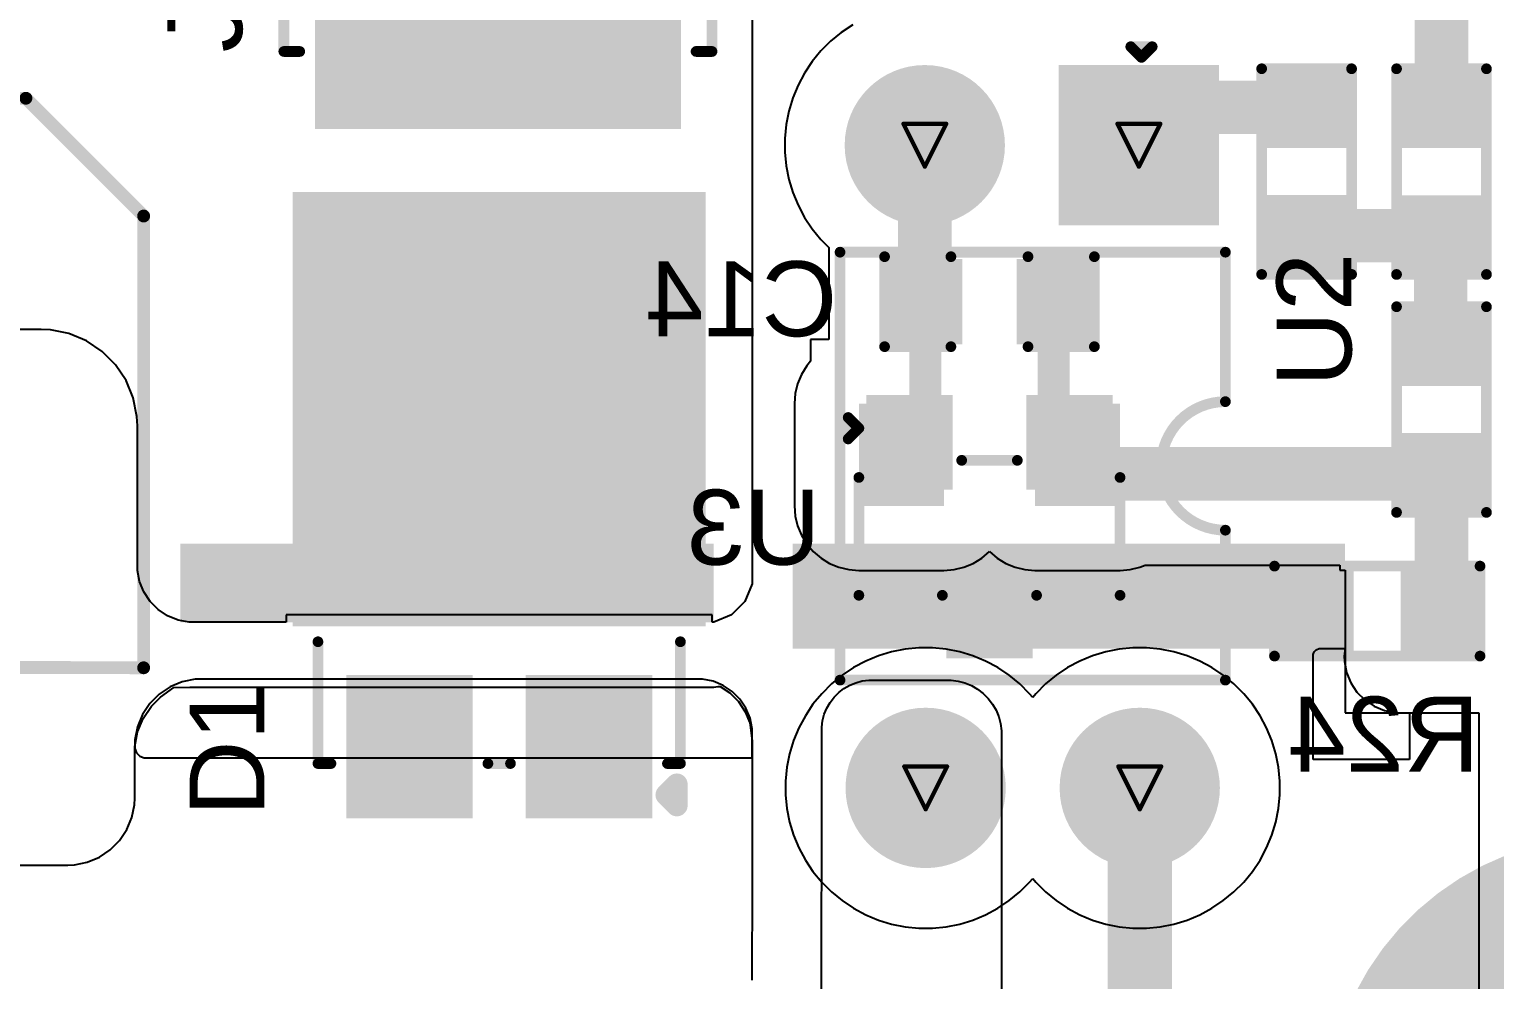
# Model space of a CAD drawing. Header units: inches. Extents: x 0 to 11.3, y 0 to 5.5.
# Drawn here: x 0.71 to 1.394, y 1.586 to 2.03 of the extents above; entities that cross this region are included whole.
import ezdxf

# ---------------------------------------------------------------- set-up
doc = ezdxf.new("R2010")
doc.units = ezdxf.units.IN
doc.header["$MEASUREMENT"] = 0
for name, color, linetype in [('Bottom Layer', 5, 'Continuous'), ('Bottom Overlay', 54, 'Continuous'), ('Bottom Paste', 16, 'Continuous'), ('Bottom Solder', 6, 'Continuous'), ('Drill Drawing', 1, 'Continuous'), ('Multi-Layer', 9, 'Continuous'), ('Pad Holes', 156, 'Continuous'), ('Top Layer', 1, 'Continuous'), ('Top Overlay', 2, 'Continuous'), ('Top Paste', 8, 'Continuous'), ('Top Solder', 216, 'Continuous')]:
    doc.layers.add(name, color=color, linetype=linetype)
doc.styles.add('Arial', font='', dxfattribs={"height": 0.2})
doc.styles.get('Arial').set_extended_font_data('Arial')

# ---------------------------------------------------------------- blocks, each defined once
blk = doc.blocks.new('01550900M_8')
at = {"layer": 'Top Layer'}
for points in [[(-0.23425, 0.08346), (-0.06496, 0.08346), (-0.06496, -0.08346), (-0.23425, -0.08346)], [(0.06496, 0.08346), (0.23425, 0.08346), (0.23425, -0.08346), (0.06496, -0.08346)]]:
    blk.add_hatch(color=1, dxfattribs=at).paths.add_polyline_path(points)
at = {"layer": 'Top Paste'}
for points in [[(-0.23425, 0.08346), (-0.06496, 0.08346), (-0.06496, -0.08346), (-0.23425, -0.08346)], [(0.06496, 0.08346), (0.23425, 0.08346), (0.23425, -0.08346), (0.06496, -0.08346)]]:
    blk.add_hatch(color=8, dxfattribs=at).paths.add_polyline_path(points)
at = {"layer": 'Top Solder'}
for points in [[(-0.23625, 0.08546), (-0.06296, 0.08546), (-0.06296, -0.08546), (-0.23625, -0.08546)], [(0.06296, 0.08546), (0.23625, 0.08546), (0.23625, -0.08546), (0.06296, -0.08546)]]:
    blk.add_hatch(color=216, dxfattribs=at).paths.add_polyline_path(points)
at = {"layer": 'Top Overlay', "const_width": 0.005}
for points in [[(-0.2, 0.1), (-0.2, 0.09256)], [(-0.2, 0.1), (0.2, 0.1)], [(0.2, 0.1), (0.2, 0.09256)], [(-0.05512, 0), (-0.02362, 0)], [(0.02362, 0), (0.05512, 0)], [(-0.2, -0.09256), (-0.2, -0.1)], [(0.2, -0.09256), (0.2, -0.1)], [(-0.2, -0.1), (0.2, -0.1)]]:
    blk.add_lwpolyline(points, dxfattribs=at)
at = {"layer": 'Top Overlay', "const_width": 0.0025}
for points in [[(-0.20125, 0.1, 1), (-0.19875, 0.1, 1)], [(-0.20125, 0.1, 1), (-0.19875, 0.1, 1)], [(0.19875, 0.1, 1), (0.20125, 0.1, 1)], [(0.19875, 0.1, 1), (0.20125, 0.1, 1)], [(-0.20125, 0.09256, 1), (-0.19875, 0.09256, 1)], [(0.19875, 0.09256, 1), (0.20125, 0.09256, 1)], [(-0.05637, 0, 1), (-0.05387, 0, 1)], [(-0.02487, 0, 1), (-0.02237, 0, 1)], [(-0.02487, 0, 1), (-0.02237, 0, 1)], [(-0.00125, 0, 1), (0.00125, 0, 1)], [(-0.00125, -0.00197, 1), (0.00125, -0.00197, 1)], [(0.02237, 0, 1), (0.02487, 0, 1)], [(0.02237, -0.00197, 1), (0.02487, -0.00197, 1)], [(0.05387, 0, 1), (0.05637, 0, 1)], [(-0.20125, -0.09256, 1), (-0.19875, -0.09256, 1)], [(0.19875, -0.09256, 1), (0.20125, -0.09256, 1)], [(-0.20125, -0.1, 1), (-0.19875, -0.1, 1)], [(-0.20125, -0.1, 1), (-0.19875, -0.1, 1)], [(0.19875, -0.1, 1), (0.20125, -0.1, 1)], [(0.19875, -0.1, 1), (0.20125, -0.1, 1)]]:
    blk.add_lwpolyline(points, format="xyb", close=True, dxfattribs=at)
at = {"layer": 'Top Overlay', "const_width": 0.005}
for points in [[(-0.02362, 0, -1), (0, 0)], [(0.02362, -0.00197, -1), (0, -0.00197)]]:
    blk.add_lwpolyline(points, format="xyb", dxfattribs=at)
blk = doc.blocks.new('R___0603_B_30')
at = {"layer": 'Bottom Layer'}
for points in [[(-0.045, -0.0175), (-0.045, 0.0175), (-0.015, 0.0175), (-0.015, -0.0175)], [(0.015, -0.0175), (0.015, 0.0175), (0.045, 0.0175), (0.045, -0.0175)]]:
    blk.add_hatch(color=5, dxfattribs=at).paths.add_polyline_path(points)
at = {"layer": 'Bottom Paste'}
for points in [[(-0.045, -0.0175), (-0.045, 0.0175), (-0.015, 0.0175), (-0.015, -0.0175)], [(0.015, -0.0175), (0.015, 0.0175), (0.045, 0.0175), (0.045, -0.0175)]]:
    blk.add_hatch(color=16, dxfattribs=at).paths.add_polyline_path(points)
at = {"layer": 'Bottom Solder'}
for points in [[(-0.049, -0.0215), (-0.049, 0.0215), (-0.011, 0.0215), (-0.011, -0.0215)], [(0.011, -0.0215), (0.011, 0.0215), (0.049, 0.0215), (0.049, -0.0215)]]:
    blk.add_hatch(color=6, dxfattribs=at).paths.add_polyline_path(points)
at = {"layer": 'Bottom Overlay', "const_width": 0.005}
for points in [[(-0.048, -0.021), (-0.048, 0.021)], [(-0.048, 0.021), (0.048, 0.021)], [(0.048, -0.021), (0.048, 0.021)], [(-0.048, -0.021), (0.048, -0.021)]]:
    blk.add_lwpolyline(points, dxfattribs=at)
at = {"layer": 'Bottom Overlay', "const_width": 0.0025}
for points in [[(-0.04925, 0.021, 1), (-0.04675, 0.021, 1)], [(-0.04925, 0.021, 1), (-0.04675, 0.021, 1)], [(0.04675, 0.021, 1), (0.04925, 0.021, 1)], [(0.04675, 0.021, 1), (0.04925, 0.021, 1)], [(-0.04925, -0.021, 1), (-0.04675, -0.021, 1)], [(-0.04925, -0.021, 1), (-0.04675, -0.021, 1)], [(0.04675, -0.021, 1), (0.04925, -0.021, 1)], [(0.04675, -0.021, 1), (0.04925, -0.021, 1)]]:
    blk.add_lwpolyline(points, format="xyb", close=True, dxfattribs=at)
blk = doc.blocks.new('R___0603_B_33')
at = {"layer": 'Bottom Layer'}
for points in [[(-0.045, -0.0175), (-0.045, 0.0175), (-0.015, 0.0175), (-0.015, -0.0175)], [(0.015, -0.0175), (0.015, 0.0175), (0.045, 0.0175), (0.045, -0.0175)]]:
    blk.add_hatch(color=5, dxfattribs=at).paths.add_polyline_path(points)
at = {"layer": 'Bottom Paste'}
for points in [[(-0.045, -0.0175), (-0.045, 0.0175), (-0.015, 0.0175), (-0.015, -0.0175)], [(0.015, -0.0175), (0.015, 0.0175), (0.045, 0.0175), (0.045, -0.0175)]]:
    blk.add_hatch(color=16, dxfattribs=at).paths.add_polyline_path(points)
at = {"layer": 'Bottom Solder'}
for points in [[(-0.049, -0.0215), (-0.049, 0.0215), (-0.011, 0.0215), (-0.011, -0.0215)], [(0.011, -0.0215), (0.011, 0.0215), (0.049, 0.0215), (0.049, -0.0215)]]:
    blk.add_hatch(color=6, dxfattribs=at).paths.add_polyline_path(points)
at = {"layer": 'Bottom Overlay', "const_width": 0.005}
for points in [[(-0.048, -0.021), (-0.048, 0.021)], [(0.048, 0.021), (-0.048, 0.021)], [(0.048, -0.021), (0.048, 0.021)], [(0.048, -0.021), (-0.048, -0.021)]]:
    blk.add_lwpolyline(points, dxfattribs=at)
at = {"layer": 'Bottom Overlay', "const_width": 0.0025}
for points in [[(-0.04925, 0.021, 1), (-0.04675, 0.021, 1)], [(-0.04925, 0.021, 1), (-0.04675, 0.021, 1)], [(0.04675, 0.021, 1), (0.04925, 0.021, 1)], [(0.04675, 0.021, 1), (0.04925, 0.021, 1)], [(-0.04925, -0.021, 1), (-0.04675, -0.021, 1)], [(-0.04925, -0.021, 1), (-0.04675, -0.021, 1)], [(0.04675, -0.021, 1), (0.04925, -0.021, 1)], [(0.04675, -0.021, 1), (0.04925, -0.021, 1)]]:
    blk.add_lwpolyline(points, format="xyb", close=True, dxfattribs=at)
blk = doc.blocks.new('TO_277A_57')
at = {"layer": 'Top Layer'}
for points in [[(-0.17815, 0.09449), (0.02067, 0.09449), (0.02067, -0.09449), (-0.17815, -0.09449)], [(0.04724, 0.06949), (0.11024, 0.06949), (0.11024, 0.01437), (0.04724, 0.01437)], [(0.04724, -0.01437), (0.11024, -0.01437), (0.11024, -0.06949), (0.04724, -0.06949)]]:
    blk.add_hatch(color=1, dxfattribs=at).paths.add_polyline_path(points)
at = {"layer": 'Top Paste'}
for points in [[(-0.17815, 0.09449), (0.02067, 0.09449), (0.02067, -0.09449), (-0.17815, -0.09449)], [(0.04724, 0.06949), (0.11024, 0.06949), (0.11024, 0.01437), (0.04724, 0.01437)], [(0.04724, -0.01437), (0.11024, -0.01437), (0.11024, -0.06949), (0.04724, -0.06949)]]:
    blk.add_hatch(color=8, dxfattribs=at).paths.add_polyline_path(points)
at = {"layer": 'Top Solder'}
for points in [[(-0.18012, 0.09646), (0.02264, 0.09646), (0.02264, -0.09646), (-0.18012, -0.09646)], [(0.04528, 0.07146), (0.1122, 0.07146), (0.1122, 0.0124), (0.04528, 0.0124)], [(0.04528, -0.0124), (0.1122, -0.0124), (0.1122, -0.07146), (0.04528, -0.07146)]]:
    blk.add_hatch(color=216, dxfattribs=at).paths.add_polyline_path(points)
at = {"layer": 'Top Overlay'}
for points, const_width in [([(0.08662, 0.08464), (0.02977, 0.08464)], 0.005), ([(0.08662, 0.07859), (0.08662, 0.08464)], 0.005), ([(0.10626, 0.083), (0.09626, 0.083)], 0.01), ([(0.10126, 0.078), (0.09626, 0.083)], 0.01), ([(0.10126, 0.078), (0.10626, 0.083)], 0.01), ([(0.08662, -0.00527), (0.08662, 0.00527)], 0.005), ([(0.08662, -0.08465), (0.08662, -0.07859)], 0.005), ([(0.08662, -0.08465), (0.02977, -0.08465)], 0.005)]:
    blk.add_lwpolyline(points, dxfattribs=dict(at, const_width=const_width))
for points, const_width in [([(0.02852, 0.08464, 1), (0.03102, 0.08464, 1)], 0.0025), ([(0.08537, 0.08464, 1), (0.08787, 0.08464, 1)], 0.0025), ([(0.08537, 0.08464, 1), (0.08787, 0.08464, 1)], 0.0025), ([(0.09376, 0.083, 1), (0.09876, 0.083, 1)], 0.005), ([(0.09376, 0.083, 1), (0.09876, 0.083, 1)], 0.005), ([(0.09876, 0.078, 1), (0.10376, 0.078, 1)], 0.005), ([(0.09876, 0.078, 1), (0.10376, 0.078, 1)], 0.005), ([(0.10376, 0.083, 1), (0.10876, 0.083, 1)], 0.005), ([(0.10376, 0.083, 1), (0.10876, 0.083, 1)], 0.005), ([(0.08537, 0.07859, 1), (0.08787, 0.07859, 1)], 0.0025), ([(0.08537, 0.00527, 1), (0.08787, 0.00527, 1)], 0.0025), ([(0.08537, -0.00527, 1), (0.08787, -0.00527, 1)], 0.0025), ([(0.08537, -0.07859, 1), (0.08787, -0.07859, 1)], 0.0025), ([(0.02852, -0.08465, 1), (0.03102, -0.08465, 1)], 0.0025), ([(0.08537, -0.08465, 1), (0.08787, -0.08465, 1)], 0.0025), ([(0.08537, -0.08465, 1), (0.08787, -0.08465, 1)], 0.0025)]:
    blk.add_lwpolyline(points, format="xyb", close=True, dxfattribs=dict(at, const_width=const_width))
blk = doc.blocks.new('EEEFK1E680P_76')
at = {"layer": 'Top Layer'}
for points in [[(-0.17402, 0.02362), (-0.03622, 0.02362), (-0.03622, -0.02362), (-0.17402, -0.02362)], [(0.03622, 0.02362), (0.17402, 0.02362), (0.17402, -0.02362), (0.03622, -0.02362)]]:
    blk.add_hatch(color=1, dxfattribs=at).paths.add_polyline_path(points)
at = {"layer": 'Top Paste'}
for points in [[(-0.17402, 0.02362), (-0.03622, 0.02362), (-0.03622, -0.02362), (-0.17402, -0.02362)], [(0.03622, 0.02362), (0.17402, 0.02362), (0.17402, -0.02362), (0.03622, -0.02362)]]:
    blk.add_hatch(color=8, dxfattribs=at).paths.add_polyline_path(points)
at = {"layer": 'Top Solder'}
for points in [[(-0.17602, 0.02562), (-0.03422, 0.02562), (-0.03422, -0.02562), (-0.17602, -0.02562)], [(0.03422, 0.02562), (0.17602, 0.02562), (0.17602, -0.02562), (0.03422, -0.02562)]]:
    blk.add_hatch(color=216, dxfattribs=at).paths.add_polyline_path(points)
at = {"layer": 'Top Overlay'}
for points, const_width in [([(-0.13292, 0.07795), (-0.07795, 0.13292)], 0.006), ([(0.13292, 0.13292), (-0.07795, 0.13292)], 0.006), ([(0.13266, 0.02786), (0.13292, 0.13292)], 0.006), ([(-0.13292, 0.027), (-0.13292, 0.07795)], 0.006), ([(-0.15812, 0.0315), (-0.15812, 0.0545)], 0.005), ([(-0.14662, 0.043), (-0.16962, 0.043)], 0.005), ([(-0.1329, -0.078), (-0.13237, -0.027)], 0.006), ([(0.1329, -0.1329), (0.13211, -0.0291)], 0.006), ([(-0.078, -0.1329), (-0.1329, -0.078)], 0.006), ([(0.1329, -0.1329), (-0.078, -0.1329)], 0.006)]:
    blk.add_lwpolyline(points, dxfattribs=dict(at, const_width=const_width))
for points, const_width in [([(-0.07945, 0.13292, 1), (-0.07645, 0.13292, 1)], 0.003), ([(-0.07945, 0.13292, 1), (-0.07645, 0.13292, 1)], 0.003), ([(0.13142, 0.13292, 1), (0.13442, 0.13292, 1)], 0.003), ([(0.13142, 0.13292, 1), (0.13442, 0.13292, 1)], 0.003), ([(-0.13442, 0.07795, 1), (-0.13142, 0.07795, 1)], 0.003), ([(-0.13442, 0.07795, 1), (-0.13142, 0.07795, 1)], 0.003), ([(-0.15937, 0.0545, 1), (-0.15687, 0.0545, 1)], 0.0025), ([(-0.17087, 0.043, 1), (-0.16837, 0.043, 1)], 0.0025), ([(-0.14787, 0.043, 1), (-0.14537, 0.043, 1)], 0.0025), ([(-0.15937, 0.0315, 1), (-0.15687, 0.0315, 1)], 0.0025), ([(-0.13442, 0.027, 1), (-0.13142, 0.027, 1)], 0.003), ([(0.13116, 0.02786, 1), (0.13416, 0.02786, 1)], 0.003), ([(-0.13387, -0.027, 1), (-0.13087, -0.027, 1)], 0.003), ([(0.13061, -0.0291, 1), (0.13361, -0.0291, 1)], 0.003), ([(-0.1344, -0.078, 1), (-0.1314, -0.078, 1)], 0.003), ([(-0.1344, -0.078, 1), (-0.1314, -0.078, 1)], 0.003), ([(-0.0795, -0.1329, 1), (-0.0765, -0.1329, 1)], 0.003), ([(-0.0795, -0.1329, 1), (-0.0765, -0.1329, 1)], 0.003), ([(0.1314, -0.1329, 1), (0.1344, -0.1329, 1)], 0.003), ([(0.1314, -0.1329, 1), (0.1344, -0.1329, 1)], 0.003)]:
    blk.add_lwpolyline(points, format="xyb", close=True, dxfattribs=dict(at, const_width=const_width))
blk = doc.blocks.new('SOT_23_B_80')
at = {"layer": 'Bottom Layer'}
for points in [[(-0.05354, 0.05748), (-0.02126, 0.05748), (-0.02126, 0.02126), (-0.05354, 0.02126)], [(0.02126, 0.05748), (0.05354, 0.05748), (0.05354, 0.02126), (0.02126, 0.02126)], [(-0.01614, -0.02126), (0.01614, -0.02126), (0.01614, -0.05748), (-0.01614, -0.05748)]]:
    blk.add_hatch(color=5, dxfattribs=at).paths.add_polyline_path(points)
at = {"layer": 'Bottom Paste'}
for points in [[(-0.05354, 0.05748), (-0.02126, 0.05748), (-0.02126, 0.02126), (-0.05354, 0.02126)], [(0.02126, 0.05748), (0.05354, 0.05748), (0.05354, 0.02126), (0.02126, 0.02126)], [(-0.01614, -0.02126), (0.01614, -0.02126), (0.01614, -0.05748), (-0.01614, -0.05748)]]:
    blk.add_hatch(color=16, dxfattribs=at).paths.add_polyline_path(points)
at = {"layer": 'Bottom Solder'}
for points in [[(-0.05754, 0.06148), (-0.01726, 0.06148), (-0.01726, 0.01726), (-0.05754, 0.01726)], [(0.01726, 0.06148), (0.05754, 0.06148), (0.05754, 0.01726), (0.01726, 0.01726)], [(-0.02014, -0.01726), (0.02014, -0.01726), (0.02014, -0.06148), (-0.02014, -0.06148)]]:
    blk.add_hatch(color=6, dxfattribs=at).paths.add_polyline_path(points)
at = {"layer": 'Bottom Overlay', "const_width": 0.005}
for points in [[(-0.066, 0.051), (-0.061, 0.046)], [(-0.066, 0.041), (-0.066, 0.051)], [(-0.066, 0.041), (-0.061, 0.046)], [(-0.013, 0.031), (0.013, 0.031)], [(-0.061, -0.032), (-0.061, 0.023)], [(0.061, -0.032), (0.061, 0.023)], [(-0.061, -0.032), (-0.022, -0.032)], [(0.022, -0.032), (0.061, -0.032)]]:
    blk.add_lwpolyline(points, dxfattribs=at)
at = {"layer": 'Bottom Overlay', "const_width": 0.0025}
for points in [[(-0.06725, 0.051, 1), (-0.06475, 0.051, 1)], [(-0.06725, 0.051, 1), (-0.06475, 0.051, 1)], [(-0.06225, 0.046, 1), (-0.05975, 0.046, 1)], [(-0.06225, 0.046, 1), (-0.05975, 0.046, 1)], [(-0.06725, 0.041, 1), (-0.06475, 0.041, 1)], [(-0.06725, 0.041, 1), (-0.06475, 0.041, 1)], [(-0.01425, 0.031, 1), (-0.01175, 0.031, 1)], [(0.01175, 0.031, 1), (0.01425, 0.031, 1)], [(-0.06225, 0.023, 1), (-0.05975, 0.023, 1)], [(0.05975, 0.023, 1), (0.06225, 0.023, 1)], [(-0.06225, -0.032, 1), (-0.05975, -0.032, 1)], [(-0.06225, -0.032, 1), (-0.05975, -0.032, 1)], [(-0.02325, -0.032, 1), (-0.02075, -0.032, 1)], [(0.02075, -0.032, 1), (0.02325, -0.032, 1)], [(0.05975, -0.032, 1), (0.06225, -0.032, 1)], [(0.05975, -0.032, 1), (0.06225, -0.032, 1)]]:
    blk.add_lwpolyline(points, format="xyb", close=True, dxfattribs=at)
blk = doc.blocks.new('DIP_4_81')
at = {"layer": 'Bottom Layer'}
blk.add_hatch(color=5, dxfattribs=at).paths.add_polyline_path([(-0.18544, 0.01436), (-0.18544, 0.08522), (-0.11457, 0.08522), (-0.11457, 0.01436)])
h = blk.add_hatch(color=5, dxfattribs=at)
edge = h.paths.add_edge_path()
edge.add_arc((0.15, 0.05019), 0.03543, 0, 360)
h = blk.add_hatch(color=5, dxfattribs=at)
edge = h.paths.add_edge_path()
edge.add_arc((-0.15, -0.05021), 0.03543, 0, 360)
h = blk.add_hatch(color=5, dxfattribs=at)
edge = h.paths.add_edge_path()
edge.add_arc((0.15, -0.04981), 0.03543, 0, 360)
at = {"layer": 'Bottom Solder'}
blk.add_hatch(color=6, dxfattribs=at).paths.add_polyline_path([(-0.18744, 0.01236), (-0.18744, 0.08722), (-0.11257, 0.08722), (-0.11257, 0.01236)])
h = blk.add_hatch(color=6, dxfattribs=at)
edge = h.paths.add_edge_path()
edge.add_arc((0.15, 0.05019), 0.03743, 0, 360)
h = blk.add_hatch(color=6, dxfattribs=at)
edge = h.paths.add_edge_path()
edge.add_arc((-0.15, -0.05021), 0.03743, 0, 360)
h = blk.add_hatch(color=6, dxfattribs=at)
edge = h.paths.add_edge_path()
edge.add_arc((0.15, -0.04981), 0.03743, 0, 360)
at = {"layer": 'Multi-Layer'}
blk.add_hatch(color=9, dxfattribs=at).paths.add_polyline_path([(-0.18544, 0.01436), (-0.18544, 0.08522), (-0.11457, 0.08522), (-0.11457, 0.01436)])
h = blk.add_hatch(color=9, dxfattribs=at)
edge = h.paths.add_edge_path()
edge.add_arc((0.15, 0.05019), 0.03543, 0, 360)
h = blk.add_hatch(color=9, dxfattribs=at)
edge = h.paths.add_edge_path()
edge.add_arc((-0.15, -0.05021), 0.03543, 0, 360)
h = blk.add_hatch(color=9, dxfattribs=at)
edge = h.paths.add_edge_path()
edge.add_arc((0.15, -0.04981), 0.03543, 0, 360)
at = {"layer": 'Pad Holes'}
h = blk.add_hatch(color=7, dxfattribs=at)
edge = h.paths.add_edge_path()
edge.add_arc((-0.15, 0.04979), 0.01969, 0, 360)
h = blk.add_hatch(color=7, dxfattribs=at)
edge = h.paths.add_edge_path()
edge.add_arc((0.15, 0.0502), 0.01969, 0, 360)
h = blk.add_hatch(color=7, dxfattribs=at)
edge = h.paths.add_edge_path()
edge.add_arc((-0.14999, -0.0502), 0.01969, 0, 360)
h = blk.add_hatch(color=7, dxfattribs=at)
edge = h.paths.add_edge_path()
edge.add_arc((0.15, -0.0498), 0.01969, 0, 360)
at = {"layer": 'Top Layer'}
blk.add_hatch(color=1, dxfattribs=at).paths.add_polyline_path([(-0.18544, 0.01436), (-0.18544, 0.08522), (-0.11457, 0.08522), (-0.11457, 0.01436)])
h = blk.add_hatch(color=1, dxfattribs=at)
edge = h.paths.add_edge_path()
edge.add_arc((0.15, 0.05019), 0.03543, 0, 360)
h = blk.add_hatch(color=1, dxfattribs=at)
edge = h.paths.add_edge_path()
edge.add_arc((-0.15, -0.05021), 0.03543, 0, 360)
h = blk.add_hatch(color=1, dxfattribs=at)
edge = h.paths.add_edge_path()
edge.add_arc((0.15, -0.04981), 0.03543, 0, 360)
at = {"layer": 'Top Solder'}
blk.add_hatch(color=216, dxfattribs=at).paths.add_polyline_path([(-0.18744, 0.01236), (-0.18744, 0.08722), (-0.11257, 0.08722), (-0.11257, 0.01236)])
h = blk.add_hatch(color=216, dxfattribs=at)
edge = h.paths.add_edge_path()
edge.add_arc((0.15, 0.05019), 0.03743, 0, 360)
h = blk.add_hatch(color=216, dxfattribs=at)
edge = h.paths.add_edge_path()
edge.add_arc((-0.15, -0.05021), 0.03743, 0, 360)
h = blk.add_hatch(color=216, dxfattribs=at)
edge = h.paths.add_edge_path()
edge.add_arc((0.15, -0.04981), 0.03743, 0, 360)
at = {"layer": 'Top Overlay', "const_width": 0.005}
for points in [[(-0.03031, 0.09019), (-0.10008, 0.09019)], [(-0.10008, -0.08981), (-0.10008, 0.09019)], [(0.02969, 0.09019), (0.09969, 0.09019)], [(0.09969, -0.08981), (0.09969, 0.09019)], [(-0.191, 0.051), (-0.196, 0.056)], [(-0.196, 0.046), (-0.196, 0.056)], [(-0.196, 0.046), (-0.191, 0.051)], [(0.09969, -0.08981), (-0.10008, -0.08981)]]:
    blk.add_lwpolyline(points, dxfattribs=at)
at = {"layer": 'Top Overlay', "const_width": 0.0025}
for points in [[(-0.10133, 0.09019, 1), (-0.09883, 0.09019, 1)], [(-0.10133, 0.09019, 1), (-0.09883, 0.09019, 1)], [(-0.03156, 0.09019, 1), (-0.02906, 0.09019, 1)], [(-0.03156, 0.09019, 1), (-0.02906, 0.09019, 1)], [(0.02844, 0.09019, 1), (0.03094, 0.09019, 1)], [(0.02844, 0.09019, 1), (0.03094, 0.09019, 1)], [(0.09844, 0.09019, 1), (0.10094, 0.09019, 1)], [(0.09844, 0.09019, 1), (0.10094, 0.09019, 1)], [(-0.19725, 0.056, 1), (-0.19475, 0.056, 1)], [(-0.19725, 0.056, 1), (-0.19475, 0.056, 1)], [(-0.19725, 0.046, 1), (-0.19475, 0.046, 1)], [(-0.19725, 0.046, 1), (-0.19475, 0.046, 1)], [(-0.19225, 0.051, 1), (-0.18975, 0.051, 1)], [(-0.19225, 0.051, 1), (-0.18975, 0.051, 1)], [(-0.10133, -0.08981, 1), (-0.09883, -0.08981, 1)], [(-0.10133, -0.08981, 1), (-0.09883, -0.08981, 1)], [(0.09844, -0.08981, 1), (0.10094, -0.08981, 1)], [(0.09844, -0.08981, 1), (0.10094, -0.08981, 1)]]:
    blk.add_lwpolyline(points, format="xyb", close=True, dxfattribs=at)
at = {"layer": 'Top Overlay', "const_width": 0.005}
blk.add_lwpolyline([(0.02969, 0.09019, -1), (-0.03031, 0.09019)], format="xyb", dxfattribs=at)
blk = doc.blocks.new('R___0603_B_84')
at = {"layer": 'Bottom Layer'}
for points in [[(-0.045, -0.0175), (-0.045, 0.0175), (-0.015, 0.0175), (-0.015, -0.0175)], [(0.015, -0.0175), (0.015, 0.0175), (0.045, 0.0175), (0.045, -0.0175)]]:
    blk.add_hatch(color=5, dxfattribs=at).paths.add_polyline_path(points)
at = {"layer": 'Bottom Paste'}
for points in [[(-0.045, -0.0175), (-0.045, 0.0175), (-0.015, 0.0175), (-0.015, -0.0175)], [(0.015, -0.0175), (0.015, 0.0175), (0.045, 0.0175), (0.045, -0.0175)]]:
    blk.add_hatch(color=16, dxfattribs=at).paths.add_polyline_path(points)
at = {"layer": 'Bottom Solder'}
for points in [[(-0.049, -0.0215), (-0.049, 0.0215), (-0.011, 0.0215), (-0.011, -0.0215)], [(0.011, -0.0215), (0.011, 0.0215), (0.049, 0.0215), (0.049, -0.0215)]]:
    blk.add_hatch(color=6, dxfattribs=at).paths.add_polyline_path(points)
at = {"layer": 'Bottom Overlay', "const_width": 0.005}
for points in [[(-0.048, 0.021), (-0.048, -0.021)], [(-0.048, 0.021), (0.048, 0.021)], [(0.048, 0.021), (0.048, -0.021)], [(-0.048, -0.021), (0.048, -0.021)]]:
    blk.add_lwpolyline(points, dxfattribs=at)
at = {"layer": 'Bottom Overlay', "const_width": 0.0025}
for points in [[(-0.04925, 0.021, 1), (-0.04675, 0.021, 1)], [(-0.04925, 0.021, 1), (-0.04675, 0.021, 1)], [(0.04675, 0.021, 1), (0.04925, 0.021, 1)], [(0.04675, 0.021, 1), (0.04925, 0.021, 1)], [(-0.04925, -0.021, 1), (-0.04675, -0.021, 1)], [(-0.04925, -0.021, 1), (-0.04675, -0.021, 1)], [(0.04675, -0.021, 1), (0.04925, -0.021, 1)], [(0.04675, -0.021, 1), (0.04925, -0.021, 1)]]:
    blk.add_lwpolyline(points, format="xyb", close=True, dxfattribs=at)
blk = doc.blocks.new('R___0603_B_86')
at = {"layer": 'Bottom Layer'}
for points in [[(-0.045, -0.0175), (-0.045, 0.0175), (-0.015, 0.0175), (-0.015, -0.0175)], [(0.015, -0.0175), (0.015, 0.0175), (0.045, 0.0175), (0.045, -0.0175)]]:
    blk.add_hatch(color=5, dxfattribs=at).paths.add_polyline_path(points)
at = {"layer": 'Bottom Paste'}
for points in [[(-0.045, -0.0175), (-0.045, 0.0175), (-0.015, 0.0175), (-0.015, -0.0175)], [(0.015, -0.0175), (0.015, 0.0175), (0.045, 0.0175), (0.045, -0.0175)]]:
    blk.add_hatch(color=16, dxfattribs=at).paths.add_polyline_path(points)
at = {"layer": 'Bottom Solder'}
for points in [[(-0.049, -0.0215), (-0.049, 0.0215), (-0.011, 0.0215), (-0.011, -0.0215)], [(0.011, -0.0215), (0.011, 0.0215), (0.049, 0.0215), (0.049, -0.0215)]]:
    blk.add_hatch(color=6, dxfattribs=at).paths.add_polyline_path(points)
at = {"layer": 'Bottom Overlay', "const_width": 0.005}
for points in [[(-0.048, 0.021), (-0.048, -0.021)], [(-0.048, 0.021), (0.048, 0.021)], [(0.048, 0.021), (0.048, -0.021)], [(-0.048, -0.021), (0.048, -0.021)]]:
    blk.add_lwpolyline(points, dxfattribs=at)
at = {"layer": 'Bottom Overlay', "const_width": 0.0025}
for points in [[(-0.04925, 0.021, 1), (-0.04675, 0.021, 1)], [(-0.04925, 0.021, 1), (-0.04675, 0.021, 1)], [(0.04675, 0.021, 1), (0.04925, 0.021, 1)], [(0.04675, 0.021, 1), (0.04925, 0.021, 1)], [(-0.04925, -0.021, 1), (-0.04675, -0.021, 1)], [(-0.04925, -0.021, 1), (-0.04675, -0.021, 1)], [(0.04675, -0.021, 1), (0.04925, -0.021, 1)], [(0.04675, -0.021, 1), (0.04925, -0.021, 1)]]:
    blk.add_lwpolyline(points, format="xyb", close=True, dxfattribs=at)
blk = doc.blocks.new('C___0603_B_92')
at = {"layer": 'Bottom Layer'}
for points in [[(-0.045, -0.0175), (-0.045, 0.0175), (-0.015, 0.0175), (-0.015, -0.0175)], [(0.015, -0.0175), (0.015, 0.0175), (0.045, 0.0175), (0.045, -0.0175)]]:
    blk.add_hatch(color=5, dxfattribs=at).paths.add_polyline_path(points)
at = {"layer": 'Bottom Paste'}
for points in [[(-0.045, -0.0175), (-0.045, 0.0175), (-0.015, 0.0175), (-0.015, -0.0175)], [(0.015, -0.0175), (0.015, 0.0175), (0.045, 0.0175), (0.045, -0.0175)]]:
    blk.add_hatch(color=16, dxfattribs=at).paths.add_polyline_path(points)
at = {"layer": 'Bottom Solder'}
for points in [[(-0.04736, -0.01986), (-0.04736, 0.01986), (-0.01264, 0.01986), (-0.01264, -0.01986)], [(0.01264, -0.01986), (0.01264, 0.01986), (0.04736, 0.01986), (0.04736, -0.01986)]]:
    blk.add_hatch(color=6, dxfattribs=at).paths.add_polyline_path(points)
at = {"layer": 'Bottom Overlay', "const_width": 0.005}
for points in [[(-0.018, 0.021), (-0.049, 0.021)], [(-0.049, 0.021), (-0.049, -0.021)], [(0.049, 0.021), (0.018, 0.021)], [(0.049, 0.021), (0.049, -0.021)], [(-0.018, -0.021), (-0.049, -0.021)], [(0.049, -0.021), (0.018, -0.021)]]:
    blk.add_lwpolyline(points, dxfattribs=at)
at = {"layer": 'Bottom Overlay', "const_width": 0.0025}
for points in [[(-0.05025, 0.021, 1), (-0.04775, 0.021, 1)], [(-0.05025, 0.021, 1), (-0.04775, 0.021, 1)], [(-0.01925, 0.021, 1), (-0.01675, 0.021, 1)], [(0.01675, 0.021, 1), (0.01925, 0.021, 1)], [(0.04775, 0.021, 1), (0.05025, 0.021, 1)], [(0.04775, 0.021, 1), (0.05025, 0.021, 1)], [(-0.05025, -0.021, 1), (-0.04775, -0.021, 1)], [(-0.05025, -0.021, 1), (-0.04775, -0.021, 1)], [(-0.01925, -0.021, 1), (-0.01675, -0.021, 1)], [(0.01675, -0.021, 1), (0.01925, -0.021, 1)], [(0.04775, -0.021, 1), (0.05025, -0.021, 1)], [(0.04775, -0.021, 1), (0.05025, -0.021, 1)]]:
    blk.add_lwpolyline(points, format="xyb", close=True, dxfattribs=at)

msp = doc.modelspace()

# ---------------------------------------------------------------- hatches: boundary and pattern name
at = {"layer": 'Bottom Layer'}
for points in [[(1.13674, 1.85539), (1.097, 1.85539), (1.097, 1.80761), (1.13674, 1.80761)], [(1.17926, 1.80761), (1.219, 1.80761), (1.219, 1.85539), (1.17926, 1.85539)], [(1.06611, 1.74104), (1.32413, 1.74104), (1.32413, 1.79), (1.06611, 1.79)]]:
    msp.add_hatch(color=5, dxfattribs=at).paths.add_polyline_path(points)
at = {"layer": 'Top Layer'}
msp.add_hatch(color=1, dxfattribs=at).paths.add_polyline_path([(0.78, 1.75333), (1.02922, 1.75333), (1.02922, 1.79), (0.78, 1.79)])

# ---------------------------------------------------------------- linework, layer by layer
at = {"layer": 'Bottom Layer'}
for p, q in [((1.08876, 2.02862), (1.08379, 2.02454)), ((1.09411, 2.03219), (1.08876, 2.02862)), ((1.07925, 2.01999), (1.07517, 2.01502)), ((1.08379, 2.02454), (1.07925, 2.01999)), ((1.07517, 2.01502), (1.0716, 2.00968)), ((1.0716, 2.00968), (1.06857, 2.00401)), ((1.06857, 2.00401), (1.06611, 1.99807)), ((1.06424, 1.99191), (1.06299, 1.98561)), ((1.06611, 1.99807), (1.06424, 1.99191)), ((1.06299, 1.98561), (1.06236, 1.97921)), ((1.06236, 1.97921), (1.06236, 1.97278)), ((1.06236, 1.97278), (1.06299, 1.96638)), ((1.06299, 1.96638), (1.06424, 1.96008)), ((1.06424, 1.96008), (1.06611, 1.95393)), ((1.06611, 1.95393), (1.06857, 1.94799)), ((1.06857, 1.94799), (1.0716, 1.94232)), ((1.0716, 1.94232), (1.07517, 1.93697)), ((1.07517, 1.93697), (1.07925, 1.932)), ((1.07925, 1.932), (1.083, 1.92825)), ((1.083, 1.92825), (1.083, 1.88539)), ((1.083, 1.88539), (1.07446, 1.88539)), ((1.07446, 1.88539), (1.07446, 1.87519)), ((1.07019, 1.86905), (1.06838, 1.86469)), ((1.07265, 1.87308), (1.07019, 1.86905)), ((1.07446, 1.87519), (1.07265, 1.87308)), ((1.06838, 1.86469), (1.06728, 1.8601)), ((1.06728, 1.8601), (1.06691, 1.85539)), ((1.06691, 1.85539), (1.06691, 1.80761)), ((1.06691, 1.80761), (1.06728, 1.8029)), ((1.06728, 1.8029), (1.06838, 1.79831)), ((1.06838, 1.79831), (1.07019, 1.79395)), ((1.07019, 1.79395), (1.07265, 1.78992)), ((1.07265, 1.78992), (1.07572, 1.78633)), ((1.07572, 1.78633), (1.07931, 1.78326)), ((1.07931, 1.78326), (1.08334, 1.7808)), ((1.08334, 1.7808), (1.0877, 1.77899)), ((1.14604, 1.77899), (1.1504, 1.7808)), ((1.1504, 1.7808), (1.15443, 1.78326)), ((1.15443, 1.78326), (1.158, 1.78631)), ((1.158, 1.78631), (1.16157, 1.78326)), ((1.16157, 1.78326), (1.1656, 1.7808)), ((1.1656, 1.7808), (1.16996, 1.77899)), ((1.2283, 1.77899), (1.23078, 1.78002)), ((1.23078, 1.78002), (1.32163, 1.78002)), ((1.32163, 1.78002), (1.32163, 1.77761)), ((1.0877, 1.77899), (1.09229, 1.77789)), ((1.09229, 1.77789), (1.097, 1.77752)), ((1.097, 1.77752), (1.13674, 1.77752)), ((1.13674, 1.77752), (1.14145, 1.77789)), ((1.14145, 1.77789), (1.14604, 1.77899)), ((1.16996, 1.77899), (1.17455, 1.77789)), ((1.17455, 1.77789), (1.17926, 1.77752)), ((1.17926, 1.77752), (1.219, 1.77752)), ((1.219, 1.77752), (1.22371, 1.77789)), ((1.22371, 1.77789), (1.2283, 1.77899)), ((1.32163, 1.77761), (1.32413, 1.77761)), ((1.32413, 1.77761), (1.32413, 1.71104)), ((1.11227, 1.73954), (1.10612, 1.73768)), ((1.11858, 1.7408), (1.11227, 1.73954)), ((1.12498, 1.74143), (1.11858, 1.7408)), ((1.1314, 1.74143), (1.12498, 1.74143)), ((1.1378, 1.7408), (1.1314, 1.74143)), ((1.14411, 1.73954), (1.1378, 1.7408)), ((1.15026, 1.73768), (1.14411, 1.73954)), ((1.21227, 1.73954), (1.20612, 1.73768)), ((1.21858, 1.7408), (1.21227, 1.73954)), ((1.22498, 1.74143), (1.21858, 1.7408)), ((1.2314, 1.74143), (1.22498, 1.74143)), ((1.2378, 1.7408), (1.2314, 1.74143)), ((1.24411, 1.73954), (1.2378, 1.7408)), ((1.25026, 1.73768), (1.24411, 1.73954)), ((1.30913, 1.73824), (1.30966, 1.73952)), ((1.30966, 1.73952), (1.31065, 1.74051)), ((1.31065, 1.74051), (1.31193, 1.74104)), ((1.31193, 1.74104), (1.31263, 1.74104)), ((1.31263, 1.74104), (1.31263, 1.74104)), ((1.31263, 1.74104), (1.32413, 1.74104)), ((1.32413, 1.74104), (1.32363, 1.73754)), ((1.09451, 1.73219), (1.08916, 1.72862)), ((1.10018, 1.73522), (1.09451, 1.73219)), ((1.10612, 1.73768), (1.10018, 1.73522)), ((1.1562, 1.73522), (1.15026, 1.73768)), ((1.16187, 1.73219), (1.1562, 1.73522)), ((1.16722, 1.72862), (1.16187, 1.73219)), ((1.19451, 1.73219), (1.18916, 1.72862)), ((1.20018, 1.73522), (1.19451, 1.73219)), ((1.20612, 1.73768), (1.20018, 1.73522)), ((1.2562, 1.73522), (1.25026, 1.73768)), ((1.26187, 1.73219), (1.2562, 1.73522)), ((1.26722, 1.72862), (1.26187, 1.73219)), ((1.30913, 1.73754), (1.30913, 1.73824)), ((1.30913, 1.68921), (1.30913, 1.73754)), ((1.32363, 1.73754), (1.32376, 1.73494)), ((1.32376, 1.73494), (1.32477, 1.72985)), ((1.08916, 1.72862), (1.08419, 1.72454)), ((1.17219, 1.72454), (1.16722, 1.72862)), ((1.18916, 1.72862), (1.18419, 1.72454)), ((1.27219, 1.72454), (1.26722, 1.72862)), ((1.32477, 1.72985), (1.32676, 1.72505)), ((1.32676, 1.72505), (1.32965, 1.72073)), ((1.07965, 1.71999), (1.07557, 1.71502)), ((1.08419, 1.72454), (1.07965, 1.71999)), ((1.17673, 1.71999), (1.17219, 1.72454)), ((1.17819, 1.71821), (1.17673, 1.71999)), ((1.17965, 1.71999), (1.17819, 1.71821)), ((1.18419, 1.72454), (1.17965, 1.71999)), ((1.27673, 1.71999), (1.27219, 1.72454)), ((1.28081, 1.71502), (1.27673, 1.71999)), ((1.32965, 1.72073), (1.33332, 1.71706)), ((1.07557, 1.71502), (1.072, 1.70968)), ((1.28438, 1.70968), (1.28081, 1.71502)), ((1.33332, 1.71706), (1.33764, 1.71417)), ((1.33764, 1.71417), (1.34244, 1.71218)), ((1.34244, 1.71218), (1.34753, 1.71117)), ((1.34753, 1.71117), (1.35013, 1.71104)), ((1.072, 1.70968), (1.06897, 1.70401)), ((1.28741, 1.70401), (1.28438, 1.70968)), ((1.32413, 1.71104), (1.38663, 1.71104)), ((1.35013, 1.71104), (1.35013, 1.71104)), ((1.35013, 1.71104), (1.35413, 1.71104)), ((1.35413, 1.71104), (1.35413, 1.68921)), ((1.38663, 1.71104), (1.38663, 1.49536)), ((1.06651, 1.69807), (1.06464, 1.69191)), ((1.06897, 1.70401), (1.06651, 1.69807)), ((1.28987, 1.69807), (1.28741, 1.70401)), ((1.29174, 1.69191), (1.28987, 1.69807)), ((1.06464, 1.69191), (1.06339, 1.68561)), ((1.29299, 1.68561), (1.29174, 1.69191)), ((1.06339, 1.68561), (1.06276, 1.67921)), ((1.29362, 1.67921), (1.29299, 1.68561)), ((1.35413, 1.68921), (1.30913, 1.68921)), ((1.06276, 1.67921), (1.06276, 1.67278)), ((1.29362, 1.67278), (1.29362, 1.67921)), ((1.06276, 1.67278), (1.06339, 1.66638)), ((1.29299, 1.66638), (1.29362, 1.67278)), ((1.06339, 1.66638), (1.06464, 1.66008)), ((1.29174, 1.66008), (1.29299, 1.66638)), ((1.06464, 1.66008), (1.06651, 1.65393)), ((1.28987, 1.65393), (1.29174, 1.66008)), ((1.06651, 1.65393), (1.06897, 1.64799)), ((1.28741, 1.64799), (1.28987, 1.65393)), ((1.06897, 1.64799), (1.072, 1.64232)), ((1.28438, 1.64232), (1.28741, 1.64799)), ((1.072, 1.64232), (1.07557, 1.63697)), ((1.07557, 1.63697), (1.07965, 1.632)), ((1.27673, 1.632), (1.28081, 1.63697)), ((1.28081, 1.63697), (1.28438, 1.64232)), ((1.07965, 1.632), (1.08419, 1.62745)), ((1.17219, 1.62745), (1.17673, 1.632)), ((1.17673, 1.632), (1.17819, 1.63378)), ((1.17819, 1.63378), (1.17965, 1.632)), ((1.17965, 1.632), (1.18419, 1.62745)), ((1.27219, 1.62745), (1.27673, 1.632)), ((1.08419, 1.62745), (1.08916, 1.62338)), ((1.08916, 1.62338), (1.09451, 1.6198)), ((1.16187, 1.6198), (1.16722, 1.62338)), ((1.16722, 1.62338), (1.17219, 1.62745)), ((1.18419, 1.62745), (1.18916, 1.62338)), ((1.18916, 1.62338), (1.19451, 1.6198)), ((1.26187, 1.6198), (1.26722, 1.62338)), ((1.26722, 1.62338), (1.27219, 1.62745)), ((1.09451, 1.6198), (1.10018, 1.61677)), ((1.10018, 1.61677), (1.10612, 1.61431)), ((1.15026, 1.61431), (1.1562, 1.61677)), ((1.1562, 1.61677), (1.16187, 1.6198)), ((1.19451, 1.6198), (1.20018, 1.61677)), ((1.20018, 1.61677), (1.20612, 1.61431)), ((1.25026, 1.61431), (1.2562, 1.61677)), ((1.2562, 1.61677), (1.26187, 1.6198)), ((1.10612, 1.61431), (1.11227, 1.61245)), ((1.11227, 1.61245), (1.11858, 1.61119)), ((1.11858, 1.61119), (1.12498, 1.61056)), ((1.12498, 1.61056), (1.1314, 1.61056)), ((1.1314, 1.61056), (1.1378, 1.61119)), ((1.1378, 1.61119), (1.14411, 1.61245)), ((1.14411, 1.61245), (1.15026, 1.61431)), ((1.20612, 1.61431), (1.21227, 1.61245)), ((1.21227, 1.61245), (1.21858, 1.61119)), ((1.21858, 1.61119), (1.22498, 1.61056)), ((1.22498, 1.61056), (1.2314, 1.61056)), ((1.2314, 1.61056), (1.2378, 1.61119)), ((1.2378, 1.61119), (1.24411, 1.61245)), ((1.24411, 1.61245), (1.25026, 1.61431))]:
    msp.add_line(p, q, dxfattribs=at)
for points, const_width in [([(1.36913, 2.00369), (1.36913, 2.17611)], 0.025), ([(1.24548, 1.9937), (1.30613, 1.9937)], 0.025), ([(1.1278, 1.90297), (1.1278, 1.98599)], 0.025), ([(1.30622, 1.93379), (1.36903, 1.93379)], 0.025), ([(1.36877, 1.93332), (1.36913, 1.93369)], 0.025), ([(1.36877, 1.88297), (1.36877, 1.93332)], 0.025), ([(1.1278, 1.90297), (1.128, 1.90297)], 0.015), ([(1.128, 1.84468), (1.128, 1.90297)], 0.015), ([(1.188, 1.84468), (1.188, 1.90297)], 0.015), ([(1.36877, 1.88297), (1.36913, 1.88261)], 0.025), ([(1.188, 1.84468), (1.1954, 1.83728)], 0.015), ([(1.1954, 1.83531), (1.1954, 1.83728)], 0.025), ([(1.1954, 1.83531), (1.19904, 1.83167)], 0.025), ([(1.19904, 1.83167), (1.20463, 1.83167)], 0.025), ([(1.20463, 1.83167), (1.21369, 1.82261)], 0.025), ([(1.21369, 1.82261), (1.36913, 1.82261)], 0.025), ([(1.36913, 1.75854), (1.36913, 1.82261)], 0.025)]:
    msp.add_lwpolyline(points, dxfattribs=dict(at, const_width=const_width))
for points, const_width in [([(1.36288, 2.00369, 1), (1.37538, 2.00369, 1)], 0.0125), ([(1.23923, 1.9937, 1), (1.25173, 1.9937, 1)], 0.0125), ([(1.29988, 1.9937, 1), (1.31238, 1.9937, 1)], 0.0125), ([(1.24173, 1.9937, 1), (1.24923, 1.9937, 1)], 0.0075), ([(1.12155, 1.98599, 1), (1.13405, 1.98599, 1)], 0.0125), ([(1.22404, 1.976, 1), (1.23154, 1.976, 1)], 0.0075), ([(1.29997, 1.93379, 1), (1.31247, 1.93379, 1)], 0.0125), ([(1.36252, 1.93332, 1), (1.37502, 1.93332, 1)], 0.0125), ([(1.36252, 1.93332, 1), (1.37502, 1.93332, 1)], 0.0125), ([(1.36278, 1.93379, 1), (1.37528, 1.93379, 1)], 0.0125), ([(1.36288, 1.93369, 1), (1.37538, 1.93369, 1)], 0.0125), ([(1.12155, 1.90297, 1), (1.13405, 1.90297, 1)], 0.0125), ([(1.12405, 1.90297, 1), (1.13155, 1.90297, 1)], 0.0075), ([(1.12425, 1.90297, 1), (1.13175, 1.90297, 1)], 0.0075), ([(1.12425, 1.90297, 1), (1.13175, 1.90297, 1)], 0.0075), ([(1.18425, 1.90297, 1), (1.19175, 1.90297, 1)], 0.0075), ([(1.36252, 1.88297, 1), (1.37502, 1.88297, 1)], 0.0125), ([(1.36252, 1.88297, 1), (1.37502, 1.88297, 1)], 0.0125), ([(1.36288, 1.88261, 1), (1.37538, 1.88261, 1)], 0.0125), ([(1.12425, 1.84468, 1), (1.13175, 1.84468, 1)], 0.0075), ([(1.12425, 1.84468, 1), (1.13175, 1.84468, 1)], 0.0075), ([(1.18425, 1.84468, 1), (1.19175, 1.84468, 1)], 0.0075), ([(1.18425, 1.84468, 1), (1.19175, 1.84468, 1)], 0.0075), ([(1.18915, 1.83728, 1), (1.20165, 1.83728, 1)], 0.0125), ([(1.11685, 1.83728, 1), (1.12435, 1.83728, 1)], 0.0075), ([(1.18915, 1.83531, 1), (1.20165, 1.83531, 1)], 0.0125), ([(1.18915, 1.83531, 1), (1.20165, 1.83531, 1)], 0.0125), ([(1.19279, 1.83167, 1), (1.20529, 1.83167, 1)], 0.0125), ([(1.19279, 1.83167, 1), (1.20529, 1.83167, 1)], 0.0125), ([(1.19165, 1.83728, 1), (1.19915, 1.83728, 1)], 0.0075), ([(1.19838, 1.83167, 1), (1.21088, 1.83167, 1)], 0.0125), ([(1.19838, 1.83167, 1), (1.21088, 1.83167, 1)], 0.0125), ([(1.20744, 1.82261, 1), (1.21994, 1.82261, 1)], 0.0125), ([(1.20744, 1.82261, 1), (1.21994, 1.82261, 1)], 0.0125), ([(1.36288, 1.82261, 1), (1.37538, 1.82261, 1)], 0.0125), ([(1.36288, 1.82261, 1), (1.37538, 1.82261, 1)], 0.0125), ([(1.36288, 1.75854, 1), (1.37538, 1.75854, 1)], 0.0125)]:
    msp.add_lwpolyline(points, format="xyb", close=True, dxfattribs=dict(at, const_width=const_width))
at = {"layer": 'Bottom Layer', "const_width": 0.015}
for points in [[(1.22779, 1.976, -0.414214), (1.24548, 1.9937)], [(1.128, 1.84468, -0.414214), (1.1206, 1.83728)]]:
    msp.add_lwpolyline(points, format="xyb", dxfattribs=at)
at = {"layer": 'Drill Drawing', "const_width": 0.002}
for points in [[(1.1178, 1.98599), (1.1378, 1.98599)], [(1.1178, 1.98599), (1.1278, 1.96599)], [(1.1278, 1.96599), (1.1378, 1.98599)], [(1.21779, 1.986), (1.23779, 1.986)], [(1.21779, 1.986), (1.22779, 1.966)], [(1.22779, 1.966), (1.23779, 1.986)], [(1.1182, 1.686), (1.1382, 1.686)], [(1.1182, 1.686), (1.1282, 1.666)], [(1.1282, 1.666), (1.1382, 1.686)], [(1.2182, 1.686), (1.2382, 1.686)], [(1.2182, 1.686), (1.2282, 1.666)], [(1.2282, 1.666), (1.2382, 1.686)]]:
    msp.add_lwpolyline(points, dxfattribs=at)
at = {"layer": 'Drill Drawing', "const_width": 0.001}
for points in [[(1.1173, 1.98599, 1), (1.1183, 1.98599, 1)], [(1.1173, 1.98599, 1), (1.1183, 1.98599, 1)], [(1.1373, 1.98599, 1), (1.1383, 1.98599, 1)], [(1.1373, 1.98599, 1), (1.1383, 1.98599, 1)], [(1.21729, 1.986, 1), (1.21829, 1.986, 1)], [(1.21729, 1.986, 1), (1.21829, 1.986, 1)], [(1.23729, 1.986, 1), (1.23829, 1.986, 1)], [(1.23729, 1.986, 1), (1.23829, 1.986, 1)], [(1.1273, 1.96599, 1), (1.1283, 1.96599, 1)], [(1.1273, 1.96599, 1), (1.1283, 1.96599, 1)], [(1.22729, 1.966, 1), (1.22829, 1.966, 1)], [(1.22729, 1.966, 1), (1.22829, 1.966, 1)], [(1.1177, 1.686, 1), (1.1187, 1.686, 1)], [(1.1177, 1.686, 1), (1.1187, 1.686, 1)], [(1.1377, 1.686, 1), (1.1387, 1.686, 1)], [(1.1377, 1.686, 1), (1.1387, 1.686, 1)], [(1.2177, 1.686, 1), (1.2187, 1.686, 1)], [(1.2177, 1.686, 1), (1.2187, 1.686, 1)], [(1.2377, 1.686, 1), (1.2387, 1.686, 1)], [(1.2377, 1.686, 1), (1.2387, 1.686, 1)], [(1.1277, 1.666, 1), (1.1287, 1.666, 1)], [(1.1277, 1.666, 1), (1.1287, 1.666, 1)], [(1.2277, 1.666, 1), (1.2287, 1.666, 1)], [(1.2277, 1.666, 1), (1.2287, 1.666, 1)]]:
    msp.add_lwpolyline(points, format="xyb", close=True, dxfattribs=at)
at = {"layer": 'Top Layer'}
for p, q in [((1.04716, 2.21594), (1.04716, 1.77573)), ((0.715, 1.89), (0.30669, 1.89)), ((0.71941, 1.88978), (0.715, 1.89)), ((0.72806, 1.88806), (0.71941, 1.88978)), ((0.73621, 1.88469), (0.72806, 1.88806)), ((0.74355, 1.87979), (0.73621, 1.88469)), ((0.74979, 1.87355), (0.74355, 1.87979)), ((0.75469, 1.86621), (0.74979, 1.87355)), ((0.75806, 1.85806), (0.75469, 1.86621)), ((0.75978, 1.84941), (0.75806, 1.85806)), ((0.76, 1.845), (0.75978, 1.84941)), ((0.76, 1.78017), (0.76, 1.845)), ((0.76, 1.845), (0.76, 1.845)), ((0.76, 1.77753), (0.76, 1.78017)), ((0.76103, 1.77234), (0.76, 1.77753)), ((1.04716, 1.77573), (1.04716, 1.77127)), ((0.76305, 1.76746), (0.76103, 1.77234)), ((0.76599, 1.76306), (0.76305, 1.76746)), ((1.04716, 1.77127), (1.04375, 1.76304)), ((0.76973, 1.75932), (0.76599, 1.76306)), ((0.77413, 1.75638), (0.76973, 1.75932)), ((1.04375, 1.76304), (1.03745, 1.75674)), ((0.77901, 1.75436), (0.77413, 1.75638)), ((0.7842, 1.75333), (0.77901, 1.75436)), ((0.78552, 1.75333), (0.7842, 1.75333)), ((0.7842, 1.75333), (0.7842, 1.75333)), ((0.7842, 1.75333), (0.7842, 1.75333)), ((0.78596, 1.75333), (0.78552, 1.75333)), ((0.78552, 1.75333), (0.78552, 1.75333)), ((0.78552, 1.75333), (0.78552, 1.75333)), ((0.78552, 1.75333), (0.78552, 1.75333)), ((0.78684, 1.75333), (0.78596, 1.75333)), ((0.82951, 1.75333), (0.78684, 1.75333)), ((0.78684, 1.75333), (0.78684, 1.75333)), ((1.02849, 1.75676), (0.82951, 1.75676)), ((0.82951, 1.75676), (0.82951, 1.75333)), ((1.02849, 1.75333), (1.02849, 1.75676)), ((1.02922, 1.75333), (1.02849, 1.75333)), ((1.03745, 1.75674), (1.02922, 1.75333)), ((0.781, 1.72555), (0.77529, 1.72319)), ((0.78705, 1.72676), (0.781, 1.72555)), ((0.79014, 1.72676), (0.78705, 1.72676)), ((1.02146, 1.72676), (0.79014, 1.72676)), ((1.02399, 1.72676), (1.02146, 1.72676)), ((1.02146, 1.72676), (1.02146, 1.72676)), ((1.02146, 1.72676), (1.02146, 1.72676)), ((1.02896, 1.72577), (1.02399, 1.72676)), ((1.03364, 1.72383), (1.02896, 1.72577)), ((1.09272, 1.72393), (1.09557, 1.72511)), ((1.09557, 1.72511), (1.09855, 1.72591)), ((1.09855, 1.72591), (1.1016, 1.72631)), ((1.1016, 1.72631), (1.10315, 1.72631)), ((1.10315, 1.72631), (1.10315, 1.72631)), ((1.10315, 1.72631), (1.13837, 1.72631)), ((1.13837, 1.72631), (1.14003, 1.72631)), ((1.14003, 1.72631), (1.14331, 1.72588)), ((1.14331, 1.72588), (1.14651, 1.72502)), ((1.14651, 1.72502), (1.14957, 1.72376)), ((0.77016, 1.71976), (0.76579, 1.71539)), ((0.76655, 1.71415), (0.77082, 1.71841)), ((0.77529, 1.72319), (0.77016, 1.71976)), ((0.77082, 1.71841), (0.77709, 1.7228)), ((0.77709, 1.7228), (0.78448, 1.72307)), ((0.77709, 1.7228), (0.77709, 1.7228)), ((0.78448, 1.72307), (0.78552, 1.72307)), ((0.78552, 1.72307), (1.02922, 1.72307)), ((1.02922, 1.72307), (1.03119, 1.72333)), ((1.03119, 1.72333), (1.03219, 1.72333)), ((1.03219, 1.72333), (1.0367, 1.72031)), ((1.03785, 1.72102), (1.03364, 1.72383)), ((1.0367, 1.72031), (1.04072, 1.7163)), ((1.04143, 1.71744), (1.03785, 1.72102)), ((1.08354, 1.71588), (1.08542, 1.71833)), ((1.08542, 1.71833), (1.0876, 1.72051)), ((1.0876, 1.72051), (1.09004, 1.72239)), ((1.09004, 1.72239), (1.09272, 1.72393)), ((1.14957, 1.72376), (1.15244, 1.7221)), ((1.15244, 1.7221), (1.15506, 1.72009)), ((1.15506, 1.72009), (1.15741, 1.71774)), ((0.76579, 1.71539), (0.76236, 1.71025)), ((0.76275, 1.70845), (0.76655, 1.71415)), ((1.04072, 1.7163), (1.04388, 1.71157)), ((1.04424, 1.71323), (1.04143, 1.71744)), ((1.04388, 1.71157), (1.04605, 1.70632)), ((1.04618, 1.70855), (1.04424, 1.71323)), ((1.08082, 1.71036), (1.082, 1.71321)), ((1.082, 1.71321), (1.08354, 1.71588)), ((1.15741, 1.71774), (1.15942, 1.71512)), ((1.15942, 1.71512), (1.16108, 1.71225)), ((1.16108, 1.71225), (1.16234, 1.70919)), ((0.75999, 1.70455), (0.75879, 1.69849)), ((0.76236, 1.71025), (0.75999, 1.70455)), ((0.76013, 1.70212), (0.76275, 1.70845)), ((1.04605, 1.70632), (1.04627, 1.70525)), ((1.04716, 1.70359), (1.04618, 1.70855)), ((1.04627, 1.70525), (1.04716, 1.6979)), ((1.07962, 1.70432), (1.08002, 1.70738)), ((1.07962, 1.70278), (1.07962, 1.70432)), ((1.08002, 1.70738), (1.08082, 1.71036)), ((1.16234, 1.70919), (1.1632, 1.70599)), ((1.1632, 1.70599), (1.16363, 1.70271)), ((0.75879, 1.6954), (0.76013, 1.70212)), ((0.75879, 1.69849), (0.75879, 1.6954)), ((1.04716, 1.70105), (1.04716, 1.70359)), ((1.04716, 1.69), (1.04716, 1.70105)), ((1.04716, 1.6979), (1.04716, 1.6979)), ((1.04716, 1.6979), (1.04716, 1.6979)), ((1.04716, 1.6979), (1.04716, 1.6979)), ((1.04716, 1.6979), (1.04716, 1.62882)), ((1.07962, 1.66868), (1.07962, 1.70278)), ((1.16363, 1.70271), (1.16363, 1.70105)), ((1.16363, 1.70105), (1.16363, 1.70105)), ((1.16363, 1.70105), (1.16363, 1.52287)), ((0.75879, 1.6954), (0.75879, 1.69433)), ((0.75879, 1.69198), (0.75879, 1.6954)), ((0.75879, 1.69433), (0.75961, 1.69234)), ((0.75879, 1.67124), (0.75879, 1.69198)), ((0.75961, 1.69234), (0.76113, 1.69082)), ((0.76113, 1.69082), (0.76312, 1.69)), ((0.76312, 1.69), (0.76419, 1.69)), ((0.76419, 1.69), (0.76419, 1.69)), ((0.76419, 1.69), (1.04716, 1.69)), ((0.75864, 1.66817), (0.75879, 1.67124)), ((0.75744, 1.66217), (0.75864, 1.66817)), ((1.07961, 1.58658), (1.07962, 1.66868)), ((0.7517, 1.65142), (0.7551, 1.65651)), ((0.7551, 1.65651), (0.75744, 1.66217)), ((0.74737, 1.64709), (0.7517, 1.65142)), ((0.73662, 1.64135), (0.74228, 1.64369)), ((0.74228, 1.64369), (0.74737, 1.64709)), ((0.47251, 1.64), (0.72755, 1.64)), ((0.72755, 1.64), (0.73061, 1.64015)), ((0.73061, 1.64015), (0.73662, 1.64135)), ((1.04716, 1.62882), (1.04698, 1.5891)), ((1.04698, 1.5891), (1.04698, 1.58624)), ((1.07961, 1.57919), (1.07961, 1.58658))]:
    msp.add_line(p, q, dxfattribs=at)
at = {"layer": 'Top Layer', "const_width": 0.03}
msp.add_lwpolyline([(1.2282, 1.38762), (1.2282, 1.676)], dxfattribs=at)
at = {"layer": 'Top Layer', "const_width": 0.015}
msp.add_lwpolyline([(1.2207, 1.676, 1), (1.2357, 1.676, 1)], format="xyb", close=True, dxfattribs=at)
at = {"layer": 'Top Layer', "const_width": 0.07}
msp.add_lwpolyline([(1.35, 1.52139, -0.414214), (1.44717, 1.61855)], format="xyb", dxfattribs=at)

# ---------------------------------------------------------------- block references
for name, p, rotation in [('01550900M_8', (0.9284, 2.21976), 90), ('EEEFK1E680P_76', (0.63, 1.865), 270), ('DIP_4_81', (1.178, 1.826), 270), ('R___0603_B_33', (1.30613, 1.9637), 270), ('R___0603_B_86', (1.36913, 1.96369), 90), ('TO_277A_57', (0.929, 1.774), 270), ('C___0603_B_92', (1.158, 1.90297), 180), ('R___0603_B_84', (1.36913, 1.85261), 90)]:
    msp.add_blockref(name, p, dxfattribs=dict(rotation=rotation))
for name, p in [('SOT_23_B_80', (1.158, 1.79791)), ('R___0603_B_30', (1.33913, 1.75854))]:
    msp.add_blockref(name, p)

# ---------------------------------------------------------------- texts
at = {"layer": 'Bottom Overlay', "style": 'Arial', "text_generation_flag": 2}
for s, p in [('C14', (1.08694, 1.88683)), ('U3', (1.07908, 1.78019)), ('R24', (1.38693, 1.6836))]:
    msp.add_text(s, height=0.035, dxfattribs=at).set_placement(p)
at = {"layer": 'Top Overlay', "style": 'Arial'}
for s, p in [('J1', (0.80893, 2.01928)), ('U2', (1.32708, 1.86326)), ('D1', (0.81936, 1.66284))]:
    msp.add_text(s, height=0.035, rotation=90, dxfattribs=at).set_placement(p)

doc.saveas('drawing.dxf')
